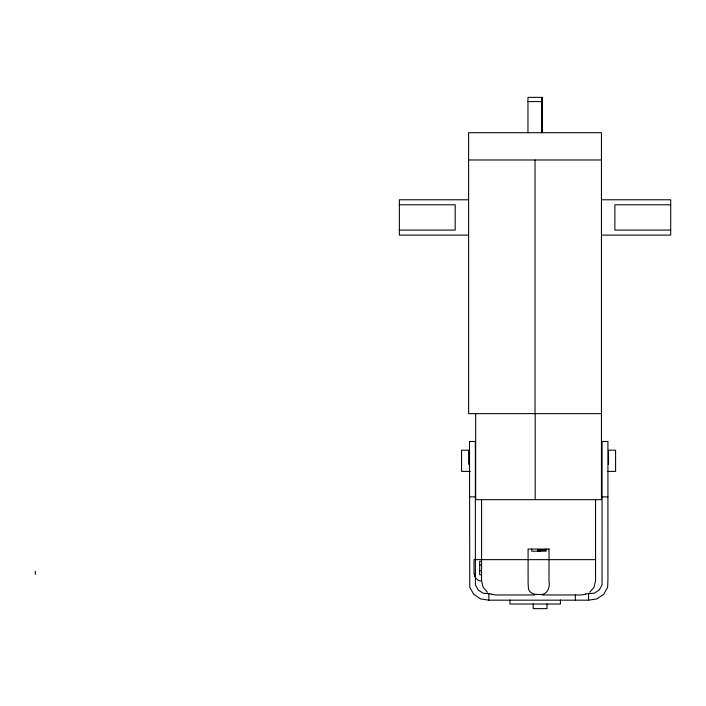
<?xml version="1.0" encoding="UTF-8"?>
<svg xmlns="http://www.w3.org/2000/svg" width="706" height="706" viewBox="0 0 706 706"><rect width="100%" height="100%" fill="white"/><g stroke="black" fill="none" stroke-linecap="round" stroke-linejoin="round"><path stroke-width="1.06" d="M540.116 550.186L538.563 550.398L538.563 549.753C534.23 550.733 544.944 550.265 537.61 550.186L538.563 549.974L537.61 549.753M589.731 592.272L594.02 587.26L595.555 580.844L595.555 499.583M585.795 594.284L581.426 594.973L542.287 594.973M491.032 593.94L482.983 593.155L478.138 589.907L475.385 584.912L475.323 441.462L469.508 441.462L469.772 587.251L473.735 594.293L480.565 598.917L488.852 600.171L588.575 600.171L596.861 598.917L603.692 594.293L607.654 587.251L607.919 579.273L607.919 441.462L602.094 441.462L602.042 584.912L599.279 589.907L594.443 593.155L585.274 593.94M542.084 97.366L527.964 97.366L527.964 132.702M527.964 101.576L542.084 101.576L542.102 132.702L542.04 123.418M468.607 159.98L601.45 159.98M468.607 199.78L399.367 199.78L399.367 235.107L468.607 235.107M601.45 199.78L670.7 199.78L670.7 235.107L601.45 235.107M399.367 204.793L455.185 204.793L455.185 230.094L399.367 230.094M670.7 204.793L614.882 204.793L614.882 230.094L670.7 230.094M601.45 413.628L468.607 413.628L468.607 132.702L601.45 132.702L601.45 499.663L475.676 499.663L475.676 413.628M470.24 471.396L461.547 471.396L461.547 450.199L468.607 450.199L468.607 464.327M607.972 471.396L615.588 471.396L615.588 450.199L608.519 450.199L608.519 464.327M469.508 496.865L475.323 496.865M602.094 496.865L607.919 496.865M546.003 549.753L540.125 549.974L546.003 549.974M537.61 549.974L538.563 549.974M537.637 551.015L540.09 551.015L537.663 551.165M595.555 559.646L474 559.646L474 574.066L474.503 574.066L474.503 575.69C475.588 578.541 478.297 581.312 481.571 580.844L483.116 587.26L487.396 592.272M481.571 561.367L479.674 561.367L479.674 574.799L481.571 574.799M479.674 565.012L481.571 565.012M479.674 570.757L481.571 570.757M534.839 594.973L495.7 594.973L491.341 594.284M537.61 550.186L538.563 550.398M542.04 107.418L541.996 97.366L542.084 101.576M541.996 101.576L542.102 132.702M588.575 593.94L588.575 600.171M575.372 594.981L575.372 600.171M560.44 600.003L560.44 604.018L509.926 604.018L509.926 600.003M547.018 604.018L547.018 608.634L533.198 608.634L533.198 604.018M546.003 549.047L546.003 551.165L531.706 551.165L531.706 549.047M542.04 105.353L542.04 124.715M535.174 413.628L535.174 499.663M535.033 159.98L535.033 413.628M488.852 593.94L488.852 600.171M481.571 499.583L481.571 580.844M35.3 571.233L35.3 574.419M549.03 549.047L549.003 580.844C550.442 587.674 546.876 595.908 538.766 594.426C534.133 594.92 528.22 592.802 528.335 587.26A14.12 2.118 -90 0 1 528.106 580.844L528.088 549.047L549.03 549.047"/></g></svg>
